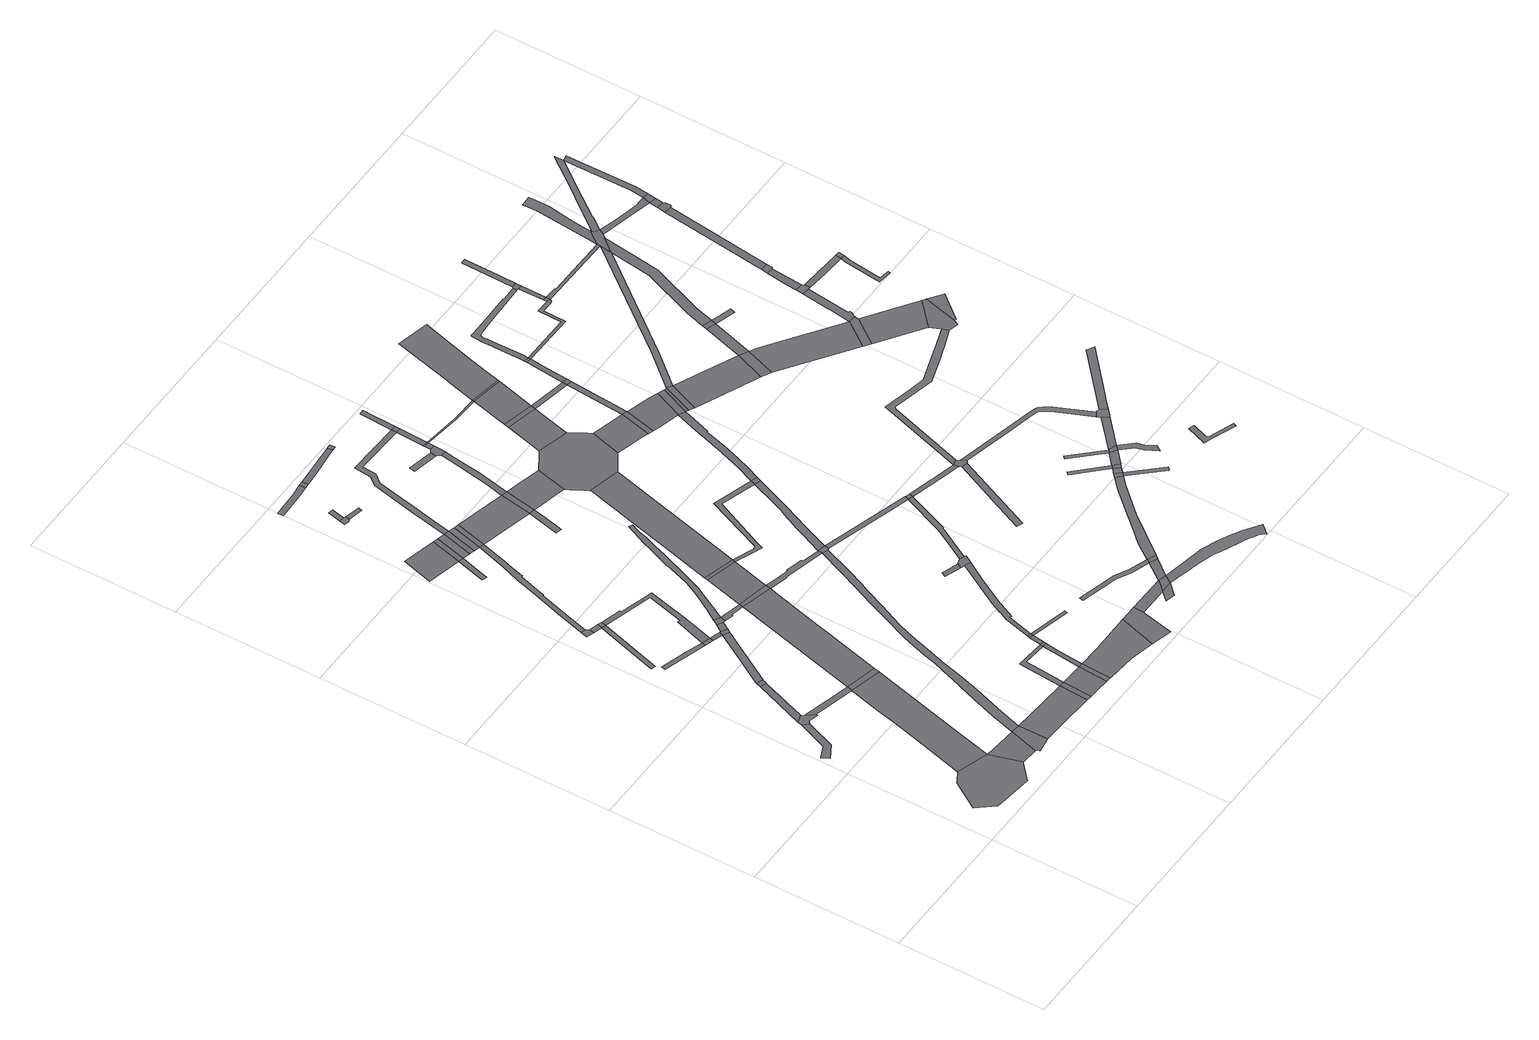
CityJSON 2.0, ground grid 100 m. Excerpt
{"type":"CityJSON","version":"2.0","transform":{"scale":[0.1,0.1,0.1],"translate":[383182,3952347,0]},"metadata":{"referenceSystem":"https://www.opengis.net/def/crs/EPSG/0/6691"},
"CityObjects":{
"road1":{"type":"Road","attributes":{"name":"都道25号","class":"1040","function":"3","usage":"2","RoadStructureAttribute.sectionType":"4"},"geometry":[{"type":"MultiSurface","lod":"1","boundaries":[[[0,1,2,3,4,5,6,7,8,9,10]]]}]},
"road2":{"type":"Road","attributes":{"class":"1040","RoadStructureAttribute.sectionType":"1"},"geometry":[{"type":"MultiSurface","lod":"1","boundaries":[[[11,12,13,14,15,16,17]]]}]},
"road3":{"type":"Road","attributes":{"class":"1040","RoadStructureAttribute.sectionType":"4"},"geometry":[{"type":"MultiSurface","lod":"1","boundaries":[[[18,19,11,17,20,21,22,23,24]]]}]},
"road4":{"type":"Road","attributes":{"class":"1040","RoadStructureAttribute.sectionType":"1"},"geometry":[{"type":"MultiSurface","lod":"1","boundaries":[[[25,19,18,26,27]]]}]},
"road5":{"type":"Road","attributes":{"name":"都道305号","class":"1040","function":"3","RoadStructureAttribute.sectionType":"1"},"geometry":[{"type":"MultiSurface","lod":"1","boundaries":[[[10,9,28,29,30]]]}]},
"road6":{"type":"Road","attributes":{"name":"都道305号","class":"1040","function":"3","usage":"2","RoadStructureAttribute.sectionType":"1"},"geometry":[{"type":"MultiSurface","lod":"1","boundaries":[[[31,32,33,34,35,0,10,36,37,38]]]}]},
"road7":{"type":"Road","attributes":{"class":"1040","RoadStructureAttribute.sectionType":"1"},"geometry":[{"type":"MultiSurface","lod":"1","boundaries":[[[23,22,31,39,40]]]}]},
"road8":{"type":"Road","attributes":{"name":"都道25号","class":"1040","function":"3","RoadStructureAttribute.sectionType":"4"},"geometry":[{"type":"MultiSurface","lod":"1","boundaries":[[[29,28,41,42,43,44,45,46,47]]]}]},
"road9":{"type":"Road","attributes":{"class":"1040","RoadStructureAttribute.sectionType":"4"},"geometry":[{"type":"MultiSurface","lod":"1","boundaries":[[[48,25,27,49]]]}]},
"road10":{"type":"Road","attributes":{"class":"1040","RoadStructureAttribute.sectionType":"1"},"geometry":[{"type":"MultiSurface","lod":"1","boundaries":[[[50,51,52,53]]]}]},
"road11":{"type":"Road","attributes":{"class":"1040","RoadStructureAttribute.sectionType":"1"},"geometry":[{"type":"MultiSurface","lod":"1","boundaries":[[[54,55,56,57,58,59,60,61,62,63]]]}]},
"road12":{"type":"Road","attributes":{"class":"1040","RoadStructureAttribute.sectionType":"4"},"geometry":[{"type":"MultiSurface","lod":"1","boundaries":[[[64,65,66,67,68,69]]]}]},
"road13":{"type":"Road","attributes":{"class":"1040","RoadStructureAttribute.sectionType":"1"},"geometry":[{"type":"MultiSurface","lod":"1","boundaries":[[[68,67,50,70]]]}]},
"road14":{"type":"Road","attributes":{"class":"1040","RoadStructureAttribute.sectionType":"1"},"geometry":[{"type":"MultiSurface","lod":"1","boundaries":[[[71,72,73,48,49,74,75]]]}]},
"road15":{"type":"Road","attributes":{"name":"都道305号","class":"1040","function":"3","usage":"2","RoadStructureAttribute.sectionType":"4"},"geometry":[{"type":"MultiSurface","lod":"1","boundaries":[[[39,31,38,76]]]}]},
"road16":{"type":"Road","attributes":{"class":"1040","RoadStructureAttribute.sectionType":"4"},"geometry":[{"type":"MultiSurface","lod":"1","boundaries":[[[70,50,53,77]]]}]},
"road17":{"type":"Road","attributes":{"class":"1040","RoadStructureAttribute.sectionType":"4"},"geometry":[{"type":"MultiSurface","lod":"1","boundaries":[[[60,59,78,79]]]}]},
"road18":{"type":"Road","attributes":{"name":"都道25号","class":"1040","function":"3","RoadStructureAttribute.sectionType":"1"},"geometry":[{"type":"MultiSurface","lod":"1","boundaries":[[[47,46,80,81,82,83,84,85,86]]]}]},
"road19":{"type":"Road","attributes":{"class":"1040","RoadStructureAttribute.sectionType":"1"},"geometry":[{"type":"MultiSurface","lod":"1","boundaries":[[[87,79,78,71,88]]]}]},
"road20":{"type":"Road","attributes":{"class":"1040","RoadStructureAttribute.sectionType":"1"},"geometry":[{"type":"MultiSurface","lod":"1","boundaries":[[[77,53,89,90,91,60,79,92,93,94,95,96]]]}]},
"road21":{"type":"Road","attributes":{"class":"1040","RoadStructureAttribute.sectionType":"4"},"geometry":[{"type":"MultiSurface","lod":"1","boundaries":[[[88,71,75,97,98]]]}]},
"road22":{"type":"Road","attributes":{"class":"1040","RoadStructureAttribute.sectionType":"1"},"geometry":[{"type":"MultiSurface","lod":"1","boundaries":[[[99,100,98,97,101,102]]]}]},
"road23":{"type":"Road","attributes":{"class":"1040","RoadStructureAttribute.sectionType":"1"},"geometry":[{"type":"MultiSurface","lod":"1","boundaries":[[[103,104,105,106,107,108,109,110,64,69,111,112,113,114,115,116,117,118,119,120,121,122]]]}]},
"road24":{"type":"Road","attributes":{"class":"1040","RoadStructureAttribute.sectionType":"4"},"geometry":[{"type":"MultiSurface","lod":"1","boundaries":[[[123,124,99,102,125,126]]]}]},
"road25":{"type":"Road","attributes":{"name":"都道25号","class":"1040","function":"3","usage":"2","RoadStructureAttribute.sectionType":"1"},"geometry":[{"type":"MultiSurface","lod":"1","boundaries":[[[127,128,129,130,131]]]}]},
"road26":{"type":"Road","attributes":{"class":"1040","RoadStructureAttribute.sectionType":"1"},"geometry":[{"type":"MultiSurface","lod":"1","boundaries":[[[129,132,133,134]]]}]},
"road27":{"type":"Road","attributes":{"name":"都道305号","class":"1040","function":"3","usage":"2","RoadStructureAttribute.sectionType":"1"},"geometry":[{"type":"MultiSurface","lod":"1","boundaries":[[[135,136,39,76,137,138,139,140,141,142]]]}]},
"road28":{"type":"Road","attributes":{"name":"都道25号","class":"1040","function":"3","RoadStructureAttribute.sectionType":"4"},"geometry":[{"type":"MultiSurface","lod":"1","boundaries":[[[84,83,143,144]]]}]},
"road29":{"type":"Road","attributes":{"class":"1040","RoadStructureAttribute.sectionType":"1"},"geometry":[{"type":"MultiSurface","lod":"1","boundaries":[[[126,125,145,146,147,135,148]]]}]},
"road30":{"type":"Road","attributes":{"name":"都道25号","class":"1040","function":"3","RoadStructureAttribute.sectionType":"1"},"geometry":[{"type":"MultiSurface","lod":"1","boundaries":[[[144,143,149,150,151]]]}]},
"road31":{"type":"Road","attributes":{"name":"都道25号","class":"1040","function":"3","usage":"2","RoadStructureAttribute.sectionType":"4"},"geometry":[{"type":"MultiSurface","lod":"1","boundaries":[[[130,129,134,152]]]}]},
"road32":{"type":"Road","attributes":{"name":"都道25号","class":"1040","function":"3","usage":"2","RoadStructureAttribute.sectionType":"1"},"geometry":[{"type":"MultiSurface","lod":"1","boundaries":[[[152,134,153,154]]]}]},
"road33":{"type":"Road","attributes":{"class":"1040","RoadStructureAttribute.sectionType":"1"},"geometry":[{"type":"MultiSurface","lod":"1","boundaries":[[[155,156,157,158,159,160,161,162,163,164,165,166,167,168,169,170,171,29,47,172,173,174,175,176,177,178,179,180,181,182,183,184,185,186,187]]]}]},
"road34":{"type":"Road","attributes":{"class":"1040","RoadStructureAttribute.sectionType":"1"},"geometry":[{"type":"MultiSurface","lod":"1","boundaries":[[[188,189,84,144,190,191,192,193]]]}]},
"road35":{"type":"Road","attributes":{"class":"1040","RoadStructureAttribute.sectionType":"4"},"geometry":[{"type":"MultiSurface","lod":"1","boundaries":[[[194,195,196,197,198,199]]]}]},
"road36":{"type":"Road","attributes":{"name":"都道25号","class":"1040","function":"3","RoadStructureAttribute.sectionType":"4"},"geometry":[{"type":"MultiSurface","lod":"1","boundaries":[[[151,150,200,201]]]}]},
"road37":{"type":"Road","attributes":{"name":"都道25号","class":"1040","function":"3","usage":"2","RoadStructureAttribute.sectionType":"4"},"geometry":[{"type":"MultiSurface","lod":"1","boundaries":[[[154,153,202,203]]]}]},
"road38":{"type":"Road","attributes":{"class":"1040","RoadStructureAttribute.sectionType":"1"},"geometry":[{"type":"MultiSurface","lod":"1","boundaries":[[[204,194,199,205]]]}]},
"road39":{"type":"Road","attributes":{"name":"都道25号","class":"1040","function":"3","usage":"2","RoadStructureAttribute.sectionType":"1"},"geometry":[{"type":"MultiSurface","lod":"1","boundaries":[[[203,202,103,206]]]}]},
"road40":{"type":"Road","attributes":{"name":"都道305号","class":"1040","function":"3","usage":"2","RoadStructureAttribute.sectionType":"4"},"geometry":[{"type":"MultiSurface","lod":"1","boundaries":[[[148,135,142,207]]]}]},
"road41":{"type":"Road","attributes":{"class":"1040","RoadStructureAttribute.sectionType":"1"},"geometry":[{"type":"MultiSurface","lod":"1","boundaries":[[[198,197,208,209]]]}]},
"road42":{"type":"Road","attributes":{"class":"1040","RoadStructureAttribute.sectionType":"1"},"geometry":[{"type":"MultiSurface","lod":"1","boundaries":[[[210,211,212,213,214,215,216]]]}]},
"road43":{"type":"Road","attributes":{"name":"都道25号","class":"1040","function":"3","usage":"2","RoadStructureAttribute.sectionType":"4"},"geometry":[{"type":"MultiSurface","lod":"1","boundaries":[[[206,103,122,217]]]}]},
"road44":{"type":"Road","attributes":{"class":"1040","RoadStructureAttribute.sectionType":"1"},"geometry":[{"type":"MultiSurface","lod":"1","boundaries":[[[192,218,219,151,201,220,221]]]}]},
"road45":{"type":"Road","attributes":{"class":"1040","RoadStructureAttribute.sectionType":"1"},"geometry":[{"type":"MultiSurface","lod":"1","boundaries":[[[222,223,224,225,226,227,228,229,230,231,232,233,234,123,126,235,236,237,238,239,240,241,242,243,244,245]]]}]},
"road46":{"type":"Road","attributes":{"name":"都道305号","class":"1040","function":"3","usage":"2","RoadStructureAttribute.sectionType":"1"},"geometry":[{"type":"MultiSurface","lod":"1","boundaries":[[[246,148,207,247]]]}]},
"road47":{"type":"Road","attributes":{"class":"1040","RoadStructureAttribute.sectionType":"4"},"geometry":[{"type":"MultiSurface","lod":"1","boundaries":[[[193,192,221,248,249]]]}]},
"road48":{"type":"Road","attributes":{"class":"1040","RoadStructureAttribute.sectionType":"1"},"geometry":[{"type":"MultiSurface","lod":"1","boundaries":[[[250,249,248,251]]]}]},
"road49":{"type":"Road","attributes":{"class":"1040","RoadStructureAttribute.sectionType":"4"},"geometry":[{"type":"MultiSurface","lod":"1","boundaries":[[[252,253,250,251,254]]]}]},
"road50":{"type":"Road","attributes":{"class":"1040","RoadStructureAttribute.sectionType":"4"},"geometry":[{"type":"MultiSurface","lod":"1","boundaries":[[[255,210,216,256]]]}]},
"road51":{"type":"Road","attributes":{"name":"都道305号","class":"1040","function":"3","usage":"2","RoadStructureAttribute.sectionType":"4"},"geometry":[{"type":"MultiSurface","lod":"1","boundaries":[[[257,246,247,258]]]}]},
"road52":{"type":"Road","attributes":{"name":"都道25号","class":"1040","function":"3","RoadStructureAttribute.sectionType":"1"},"geometry":[{"type":"MultiSurface","lod":"1","boundaries":[[[259,260,261,201,200,262,263,264,265,266,267]]]}]},
"road53":{"type":"Road","attributes":{"name":"都道25号","class":"1040","function":"3","usage":"2","RoadStructureAttribute.sectionType":"1"},"geometry":[{"type":"MultiSurface","lod":"1","boundaries":[[[217,122,268,269]]]}]},
"road54":{"type":"Road","attributes":{"class":"1040","RoadStructureAttribute.sectionType":"1"},"geometry":[{"type":"MultiSurface","lod":"1","boundaries":[[[268,270,271,272,273]]]}]},
"road55":{"type":"Road","attributes":{"class":"1040","RoadStructureAttribute.sectionType":"1"},"geometry":[{"type":"MultiSurface","lod":"1","boundaries":[[[254,251,274,275]]]}]},
"road56":{"type":"Road","attributes":{"class":"1040","RoadStructureAttribute.sectionType":"1"},"geometry":[{"type":"MultiSurface","lod":"1","boundaries":[[[207,142,276,277,278,155,279,280,281,282,283,284,285]]]}]},
"road57":{"type":"Road","attributes":{"class":"1040","RoadStructureAttribute.sectionType":"1"},"geometry":[{"type":"MultiSurface","lod":"1","boundaries":[[[286,255,256,287,288,289]]]}]},
"road58":{"type":"Road","attributes":{"class":"1040","RoadStructureAttribute.sectionType":"1"},"geometry":[{"type":"MultiSurface","lod":"1","boundaries":[[[290,291,292,293,294,295,154,203,296,297,298,299,300,301,302]]]}]},
"road59":{"type":"Road","attributes":{"name":"都道25号","class":"1040","function":"3","usage":"2","RoadStructureAttribute.sectionType":"4"},"geometry":[{"type":"MultiSurface","lod":"1","boundaries":[[[269,268,273,303,304]]]}]},
"road60":{"type":"Road","attributes":{"class":"1040","RoadStructureAttribute.sectionType":"1"},"geometry":[{"type":"MultiSurface","lod":"1","boundaries":[[[305,306,307,308,309,310,311,312,313,252,254,314,315,316,317,318,319]]]}]},
"road61":{"type":"Road","attributes":{"name":"都道25号","class":"1040","function":"3","RoadStructureAttribute.sectionType":"4"},"geometry":[{"type":"MultiSurface","lod":"1","boundaries":[[[320,259,267,321,322,323]]]}]},
"road62":{"type":"Road","attributes":{"name":"都道305号","class":"1040","function":"3","usage":"2","RoadStructureAttribute.sectionType":"1"},"geometry":[{"type":"MultiSurface","lod":"1","boundaries":[[[324,325,326,327,328,329,330,331,257,258,332]]]}]},
"road63":{"type":"Road","attributes":{"class":"1040","RoadStructureAttribute.sectionType":"4"},"geometry":[{"type":"MultiSurface","lod":"1","boundaries":[[[279,155,187,333,334]]]}]},
"road64":{"type":"Road","attributes":{"name":"都道305号","class":"1040","function":"3","usage":"2","RoadStructureAttribute.sectionType":"1"},"geometry":[{"type":"MultiSurface","lod":"1","boundaries":[[[303,273,335,336,337,338,339]]]}]},
"road65":{"type":"Road","attributes":{"class":"1040","RoadStructureAttribute.sectionType":"4"},"geometry":[{"type":"MultiSurface","lod":"1","boundaries":[[[340,286,289,341,342]]]}]},
"road66":{"type":"Road","attributes":{"class":"1040","RoadStructureAttribute.sectionType":"1"},"geometry":[{"type":"MultiSurface","lod":"1","boundaries":[[[343,344,345,346,269,304,347,348,349,350]]]}]},
"road67":{"type":"Road","attributes":{"class":"1040","RoadStructureAttribute.sectionType":"1"},"geometry":[{"type":"MultiSurface","lod":"1","boundaries":[[[351,352,353,354]]]}]},
"road68":{"type":"Road","attributes":{"class":"1040","RoadStructureAttribute.sectionType":"1"},"geometry":[{"type":"MultiSurface","lod":"1","boundaries":[[[355,356,357,358]]]}]},
"road69":{"type":"Road","attributes":{"class":"1040","RoadStructureAttribute.sectionType":"1"},"geometry":[{"type":"MultiSurface","lod":"1","boundaries":[[[359,360,361,362,363,364,365,366,258,247,367,368,369,370,371,372,373]]]}]},
"road70":{"type":"Road","attributes":{"class":"1040","RoadStructureAttribute.sectionType":"4"},"geometry":[{"type":"MultiSurface","lod":"1","boundaries":[[[374,358,357,305,319,375,376]]]}]},
"road71":{"type":"Road","attributes":{"class":"1040","RoadStructureAttribute.sectionType":"4"},"geometry":[{"type":"MultiSurface","lod":"1","boundaries":[[[377,354,353,378,343,350,379,380]]]}]},
"road72":{"type":"Road","attributes":{"class":"1040","RoadStructureAttribute.sectionType":"1"},"geometry":[{"type":"MultiSurface","lod":"1","boundaries":[[[381,320,323,382,383]]]}]},
"road73":{"type":"Road","attributes":{"class":"1040","RoadStructureAttribute.sectionType":"1"},"geometry":[{"type":"MultiSurface","lod":"1","boundaries":[[[384,377,380,385]]]}]},
"road74":{"type":"Road","attributes":{"class":"1040","RoadStructureAttribute.sectionType":"4"},"geometry":[{"type":"MultiSurface","lod":"1","boundaries":[[[386,384,385,387]]]}]},
"road75":{"type":"Road","attributes":{"class":"1040","RoadStructureAttribute.sectionType":"1"},"geometry":[{"type":"MultiSurface","lod":"1","boundaries":[[[372,388,389,390,391,392,393,394,279,334,395,396,397,398]]]}]},
"road76":{"type":"Road","attributes":{"class":"1040","RoadStructureAttribute.sectionType":"1"},"geometry":[{"type":"MultiSurface","lod":"1","boundaries":[[[399,382,400,401]]]}]},
"road77":{"type":"Road","attributes":{"class":"1040","RoadStructureAttribute.sectionType":"1"},"geometry":[{"type":"MultiSurface","lod":"1","boundaries":[[[402,301,403,386,387]]]}]},
"road78":{"type":"Road","attributes":{"class":"1040","RoadStructureAttribute.sectionType":"1"},"geometry":[{"type":"MultiSurface","lod":"1","boundaries":[[[404,405,406,407,408,409,410,411,412,413]]]}]},
"road79":{"type":"Road","attributes":{"class":"1040","RoadStructureAttribute.sectionType":"4"},"geometry":[{"type":"MultiSurface","lod":"1","boundaries":[[[302,301,402,414]]]}]},
"road80":{"type":"Road","attributes":{"class":"1040","RoadStructureAttribute.sectionType":"4"},"geometry":[{"type":"MultiSurface","lod":"1","boundaries":[[[383,382,399,415]]]}]},
"road81":{"type":"Road","attributes":{"class":"1040","RoadStructureAttribute.sectionType":"1"},"geometry":[{"type":"MultiSurface","lod":"1","boundaries":[[[334,333,416,417,418]]]}]},
"road82":{"type":"Road","attributes":{"name":"都道25号","class":"1040","function":"3","usage":"2","RoadStructureAttribute.sectionType":"4"},"geometry":[{"type":"MultiSurface","lod":"1","boundaries":[[[419,420,338,337,421,422,423,424,425,324,332,426,427,428,429]]]}]},
"road83":{"type":"Road","attributes":{"class":"1040","RoadStructureAttribute.sectionType":"1"},"geometry":[{"type":"MultiSurface","lod":"1","boundaries":[[[430,431,302,414]]]}]},
"road84":{"type":"Road","attributes":{"class":"1040","RoadStructureAttribute.sectionType":"1"},"geometry":[{"type":"MultiSurface","lod":"1","boundaries":[[[417,432,433,374,376,434,435,436]]]}]},
"road85":{"type":"Road","attributes":{"class":"1040","RoadStructureAttribute.sectionType":"1"},"geometry":[{"type":"MultiSurface","lod":"1","boundaries":[[[409,383,415,437]]]}]},
"road86":{"type":"Road","attributes":{"class":"1040","RoadStructureAttribute.sectionType":"1"},"geometry":[{"type":"MultiSurface","lod":"1","boundaries":[[[387,385,438,439,440,441,442]]]}]},
"road87":{"type":"Road","attributes":{"class":"1040","RoadStructureAttribute.sectionType":"4"},"geometry":[{"type":"MultiSurface","lod":"1","boundaries":[[[373,372,398,443]]]}]},
"road88":{"type":"Road","attributes":{"class":"1040","RoadStructureAttribute.sectionType":"4"},"geometry":[{"type":"MultiSurface","lod":"1","boundaries":[[[410,409,437,444]]]}]},
"road89":{"type":"Road","attributes":{"name":"都道305号","class":"1040","function":"3","usage":"2","RoadStructureAttribute.sectionType":"1"},"geometry":[{"type":"MultiSurface","lod":"1","boundaries":[[[445,446,447,419,429,448,449]]]}]},
"road90":{"type":"Road","attributes":{"class":"1040","RoadStructureAttribute.sectionType":"4"},"geometry":[{"type":"MultiSurface","lod":"1","boundaries":[[[418,417,436,450,451]]]}]},
"road91":{"type":"Road","attributes":{"name":"都道305号","class":"1040","function":"3","usage":"2","RoadStructureAttribute.sectionType":"4"},"geometry":[{"type":"MultiSurface","lod":"1","boundaries":[[[452,445,449,453]]]}]},
"road92":{"type":"Road","attributes":{"name":"都道25号","class":"1040","function":"3","usage":"2","RoadStructureAttribute.sectionType":"1"},"geometry":[{"type":"MultiSurface","lod":"1","boundaries":[[[427,426,454,455,456,457,458,459]]]}]},
"road93":{"type":"Road","attributes":{"class":"1040","RoadStructureAttribute.sectionType":"1"},"geometry":[{"type":"MultiSurface","lod":"1","boundaries":[[[415,399,460,461,462,463,464,465,466,467,468,469,470,471,472,473,474,475,476,477,478]]]}]},
"road94":{"type":"Road","attributes":{"name":"都道305号","class":"1040","function":"3","usage":"2","RoadStructureAttribute.sectionType":"1"},"geometry":[{"type":"MultiSurface","lod":"1","boundaries":[[[439,452,453,479]]]}]},
"road95":{"type":"Road","attributes":{"class":"1040","RoadStructureAttribute.sectionType":"1"},"geometry":[{"type":"MultiSurface","lod":"1","boundaries":[[[480,481,482,483,484,373,443,485,486,487,488,489,490,491,492,493]]]}]},
"road96":{"type":"Road","attributes":{"name":"都道25号","class":"1040","function":"3","usage":"2","RoadStructureAttribute.sectionType":"4"},"geometry":[{"type":"MultiSurface","lod":"1","boundaries":[[[457,456,494,495,496]]]}]},
"road97":{"type":"Road","attributes":{"class":"1040","RoadStructureAttribute.sectionType":"1"},"geometry":[{"type":"MultiSurface","lod":"1","boundaries":[[[497,498,499,500,501]]]}]},
"road98":{"type":"Road","attributes":{"name":"都道305号","class":"1040","function":"3","usage":"2","RoadStructureAttribute.sectionType":"4"},"geometry":[{"type":"MultiSurface","lod":"1","boundaries":[[[440,439,479,502]]]}]},
"road99":{"type":"Road","attributes":{"class":"1040","RoadStructureAttribute.sectionType":"1"},"geometry":[{"type":"MultiSurface","lod":"1","boundaries":[[[450,436,503,504,505,506]]]}]},
"road100":{"type":"Road","attributes":{"class":"1040","RoadStructureAttribute.sectionType":"1"},"geometry":[{"type":"MultiSurface","lod":"1","boundaries":[[[507,508,509,510,511,512,513,514,515,516,410,444,517,518,519]]]}]},
"road101":{"type":"Road","attributes":{"class":"1040","RoadStructureAttribute.sectionType":"1"},"geometry":[{"type":"MultiSurface","lod":"1","boundaries":[[[453,449,520,521]]]}]},
"road102":{"type":"Road","attributes":{"name":"都道25号","class":"1040","function":"3","usage":"2","RoadStructureAttribute.sectionType":"1"},"geometry":[{"type":"MultiSurface","lod":"1","boundaries":[[[495,494,522,523,480,524,525,526]]]}]},
"road103":{"type":"Road","attributes":{"class":"1040","RoadStructureAttribute.sectionType":"1"},"geometry":[{"type":"MultiSurface","lod":"1","boundaries":[[[527,457,496,528,529]]]}]},
"road104":{"type":"Road","attributes":{"name":"都道305号","class":"1040","function":"3","usage":"2","RoadStructureAttribute.sectionType":"1"},"geometry":[{"type":"MultiSurface","lod":"1","boundaries":[[[530,531,532,533,440,502,534,535,536,537,538]]]}]},
"road105":{"type":"Road","attributes":{"class":"1040","RoadStructureAttribute.sectionType":"4"},"geometry":[{"type":"MultiSurface","lod":"1","boundaries":[[[539,506,505,497,501,540,541]]]}]},
"road106":{"type":"Road","attributes":{"class":"1040","RoadStructureAttribute.sectionType":"4"},"geometry":[{"type":"MultiSurface","lod":"1","boundaries":[[[521,520,527,529,542,543]]]}]},
"road107":{"type":"Road","attributes":{"name":"都道25号","class":"1040","function":"3","usage":"2","RoadStructureAttribute.sectionType":"4"},"geometry":[{"type":"MultiSurface","lod":"1","boundaries":[[[524,480,493,544]]]}]},
"road108":{"type":"Road","attributes":{"name":"都道25号","class":"1040","function":"3","usage":"2","RoadStructureAttribute.sectionType":"1"},"geometry":[{"type":"MultiSurface","lod":"1","boundaries":[[[544,493,545,546,547,548]]]}]},
"road109":{"type":"Road","attributes":{"class":"1040","RoadStructureAttribute.sectionType":"1"},"geometry":[{"type":"MultiSurface","lod":"1","boundaries":[[[549,521,543,550,551]]]}]},
"road110":{"type":"Road","attributes":{"name":"都道25号","class":"1040","function":"3","usage":"2","RoadStructureAttribute.sectionType":"4"},"geometry":[{"type":"MultiSurface","lod":"1","boundaries":[[[552,547,546,553,554,555]]]}]},
"road111":{"type":"Road","attributes":{"class":"1040","RoadStructureAttribute.sectionType":"4"},"geometry":[{"type":"MultiSurface","lod":"1","boundaries":[[[556,549,551,557]]]}]},
"road112":{"type":"Road","attributes":{"class":"1040","RoadStructureAttribute.sectionType":"1"},"geometry":[{"type":"MultiSurface","lod":"1","boundaries":[[[558,559,560,561]]]}]},
"road113":{"type":"Road","attributes":{"class":"1040","RoadStructureAttribute.sectionType":"4"},"geometry":[{"type":"MultiSurface","lod":"1","boundaries":[[[562,507,519,563]]]}]},
"road114":{"type":"Road","attributes":{"class":"1040","RoadStructureAttribute.sectionType":"1"},"geometry":[{"type":"MultiSurface","lod":"1","boundaries":[[[560,562,563,564]]]}]},
"road115":{"type":"Road","attributes":{"class":"1040","RoadStructureAttribute.sectionType":"4"},"geometry":[{"type":"MultiSurface","lod":"1","boundaries":[[[561,560,564,565]]]}]},
"road116":{"type":"Road","attributes":{"class":"1040","RoadStructureAttribute.sectionType":"1"},"geometry":[{"type":"MultiSurface","lod":"1","boundaries":[[[563,519,566,567]]]}]},
"road117":{"type":"Road","attributes":{"name":"都道25号","class":"1040","function":"3","usage":"2","RoadStructureAttribute.sectionType":"1"},"geometry":[{"type":"MultiSurface","lod":"1","boundaries":[[[555,554,568,569,570,571,572,573,574,575]]]}]},
"road118":{"type":"Road","attributes":{"class":"1040","RoadStructureAttribute.sectionType":"1"},"geometry":[{"type":"MultiSurface","lod":"1","boundaries":[[[576,577,578,579]]]}]},
"road119":{"type":"Road","attributes":{"class":"1040","RoadStructureAttribute.sectionType":"1"},"geometry":[{"type":"MultiSurface","lod":"1","boundaries":[[[578,561,565,580]]]}]},
"road120":{"type":"Road","attributes":{"class":"1040","RoadStructureAttribute.sectionType":"1"},"geometry":[{"type":"MultiSurface","lod":"1","boundaries":[[[541,540,581,582,583,584,585,586,587,588,589,590,591,592,593,594,595,596,597]]]}]},
"road121":{"type":"Road","attributes":{"class":"1040","RoadStructureAttribute.sectionType":"4"},"geometry":[{"type":"MultiSurface","lod":"1","boundaries":[[[579,578,580,598]]]}]},
"road122":{"type":"Road","attributes":{"class":"1040","RoadStructureAttribute.sectionType":"1"},"geometry":[{"type":"MultiSurface","lod":"1","boundaries":[[[599,600,601,557,551,602,603,604,605,606,607,608,609,610,611,612,613,614,615]]]}]},
"road123":{"type":"Road","attributes":{"class":"1040","RoadStructureAttribute.sectionType":"1"},"geometry":[{"type":"MultiSurface","lod":"1","boundaries":[[[616,617,618,619,620,621,622,623,624,625,626,556,557,627,628,629,630,631,632,633,634,635,636,637]]]}]},
"road124":{"type":"Road","attributes":{"class":"1040","RoadStructureAttribute.sectionType":"1"},"geometry":[{"type":"MultiSurface","lod":"1","boundaries":[[[598,580,638,639,640,641,642,643]]]}]},
"road125":{"type":"Road","attributes":{"name":"都道25号","class":"1040","function":"3","usage":"2","RoadStructureAttribute.sectionType":"4"},"geometry":[{"type":"MultiSurface","lod":"1","boundaries":[[[574,573,644,645,646]]]}]},
"road126":{"type":"Road","attributes":{"class":"1040","RoadStructureAttribute.sectionType":"1"},"geometry":[{"type":"MultiSurface","lod":"1","boundaries":[[[647,579,598,648,649]]]}]},
"road127":{"type":"Road","attributes":{"class":"1040","RoadStructureAttribute.sectionType":"1"},"geometry":[{"type":"MultiSurface","lod":"1","boundaries":[[[650,651,652,653,654,655,506,539,656,657,658,659,660,661,662,663,664]]]}]},
"road128":{"type":"Road","attributes":{"class":"1040","RoadStructureAttribute.sectionType":"1"},"geometry":[{"type":"MultiSurface","lod":"1","boundaries":[[[665,574,646,666]]]}]},
"road129":{"type":"Road","attributes":{"class":"1040","RoadStructureAttribute.sectionType":"4"},"geometry":[{"type":"MultiSurface","lod":"1","boundaries":[[[667,599,615,668]]]}]},
"road130":{"type":"Road","attributes":{"class":"1040","RoadStructureAttribute.sectionType":"4"},"geometry":[{"type":"MultiSurface","lod":"1","boundaries":[[[590,589,647,649,669,670,671]]]}]},
"road131":{"type":"Road","attributes":{"class":"1040","RoadStructureAttribute.sectionType":"1"},"geometry":[{"type":"MultiSurface","lod":"1","boundaries":[[[672,673,674,675,552,555,676,677]]]}]},
"road132":{"type":"Road","attributes":{"class":"1040","RoadStructureAttribute.sectionType":"1"},"geometry":[{"type":"MultiSurface","lod":"1","boundaries":[[[678,679,667,668]]]}]},
"road133":{"type":"Road","attributes":{"class":"1040","RoadStructureAttribute.sectionType":"1"},"geometry":[{"type":"MultiSurface","lod":"1","boundaries":[[[680,681,682,683,684,685,686,687]]]}]},
"road134":{"type":"Road","attributes":{"class":"1040","RoadStructureAttribute.sectionType":"4"},"geometry":[{"type":"MultiSurface","lod":"1","boundaries":[[[688,689,616,637,679,678]]]}]},
"road135":{"type":"Road","attributes":{"name":"都道25号","class":"1040","function":"3","usage":"2","RoadStructureAttribute.sectionType":"1"},"geometry":[{"type":"MultiSurface","lod":"1","boundaries":[[[646,645,690,691,692,693,694,695]]]}]},
"road136":{"type":"Road","attributes":{"class":"1040","RoadStructureAttribute.sectionType":"4"},"geometry":[{"type":"MultiSurface","lod":"1","boundaries":[[[696,665,666,697]]]}]},
"road137":{"type":"Road","attributes":{"class":"1040","RoadStructureAttribute.sectionType":"1"},"geometry":[{"type":"MultiSurface","lod":"1","boundaries":[[[698,699,700,689,688,701]]]}]},
"road138":{"type":"Road","attributes":{"class":"1040","RoadStructureAttribute.sectionType":"1"},"geometry":[{"type":"MultiSurface","lod":"1","boundaries":[[[697,666,702,703]]]}]},
"road139":{"type":"Road","attributes":{"name":"都道25号","class":"1040","function":"3","usage":"2","RoadStructureAttribute.sectionType":"4"},"geometry":[{"type":"MultiSurface","lod":"1","boundaries":[[[691,690,704,705,706]]]}]},
"road140":{"type":"Road","attributes":{"class":"1040","RoadStructureAttribute.sectionType":"1"},"geometry":[{"type":"MultiSurface","lod":"1","boundaries":[[[707,668,615,708,709,710]]]}]},
"road141":{"type":"Road","attributes":{"class":"1040","RoadStructureAttribute.sectionType":"1"},"geometry":[{"type":"MultiSurface","lod":"1","boundaries":[[[711,712,671,670,713,714,715]]]}]},
"road142":{"type":"Road","attributes":{"class":"1040","RoadStructureAttribute.sectionType":"1"},"geometry":[{"type":"MultiSurface","lod":"1","boundaries":[[[716,677,717,718,696,697,719,720,721,722]]]}]},
"road143":{"type":"Road","attributes":{"name":"都道25号","class":"1040","function":"3","usage":"2","RoadStructureAttribute.sectionType":"1"},"geometry":[{"type":"MultiSurface","lod":"1","boundaries":[[[723,705,704,724,725,726]]]}]},
"road144":{"type":"Road","attributes":{"class":"1040","RoadStructureAttribute.sectionType":"1"},"geometry":[{"type":"MultiSurface","lod":"1","boundaries":[[[727,728,729,691,706,730,731,732,733,734,735]]]}]},
"road145":{"type":"Road","attributes":{"name":"都道25号","class":"1040","function":"3","usage":"2","RoadStructureAttribute.sectionType":"4"},"geometry":[{"type":"MultiSurface","lod":"1","boundaries":[[[726,725,650,664,736,737,738]]]}]},
"road146":{"type":"Road","attributes":{"class":"1040","RoadStructureAttribute.sectionType":"4"},"geometry":[{"type":"MultiSurface","lod":"1","boundaries":[[[739,727,735,740,741,742]]]}]},
"road147":{"type":"Road","attributes":{"class":"1040","RoadStructureAttribute.sectionType":"1"},"geometry":[{"type":"MultiSurface","lod":"1","boundaries":[[[743,744,739,742,745]]]}]},
"road148":{"type":"Road","attributes":{"class":"1040","RoadStructureAttribute.sectionType":"4"},"geometry":[{"type":"MultiSurface","lod":"1","boundaries":[[[746,709,708,672,677,716,747,748,749]]]}]},
"road149":{"type":"Road","attributes":{"class":"1040","RoadStructureAttribute.sectionType":"4"},"geometry":[{"type":"MultiSurface","lod":"1","boundaries":[[[750,743,745,751,752]]]}]},
"road150":{"type":"Road","attributes":{"name":"都道25号","class":"1040","function":"3","usage":"2","RoadStructureAttribute.sectionType":"1"},"geometry":[{"type":"MultiSurface","lod":"1","boundaries":[[[738,737,753,754]]]}]},
"road151":{"type":"Road","attributes":{"class":"1040","RoadStructureAttribute.sectionType":"1"},"geometry":[{"type":"MultiSurface","lod":"1","boundaries":[[[755,756,757,758,709,746,759,760,761,762,763]]]}]},
"road152":{"type":"Road","attributes":{"class":"1040","RoadStructureAttribute.sectionType":"1"},"geometry":[{"type":"MultiSurface","lod":"1","boundaries":[[[764,741,740,765,766,767]]]}]},
"road153":{"type":"Road","attributes":{"class":"1040","RoadStructureAttribute.sectionType":"1"},"geometry":[{"type":"MultiSurface","lod":"1","boundaries":[[[768,750,752,769]]]}]},
"road154":{"type":"Road","attributes":{"class":"1040","RoadStructureAttribute.sectionType":"1"},"geometry":[{"type":"MultiSurface","lod":"1","boundaries":[[[766,770,771,772,773,774,775,776]]]}]},
"road155":{"type":"Road","attributes":{"class":"1040","RoadStructureAttribute.sectionType":"1"},"geometry":[{"type":"MultiSurface","lod":"1","boundaries":[[[748,747,777,778,779,780,781,782,783,784,785,786]]]}]},
"road156":{"type":"Road","attributes":{"class":"1040","RoadStructureAttribute.sectionType":"4"},"geometry":[{"type":"MultiSurface","lod":"1","boundaries":[[[767,766,776,787,788]]]}]},
"road157":{"type":"Road","attributes":{"class":"1040","RoadStructureAttribute.sectionType":"1"},"geometry":[{"type":"MultiSurface","lod":"1","boundaries":[[[789,790,791,749,748,792,793,794,795]]]}]},
"road158":{"type":"Road","attributes":{"class":"1040","RoadStructureAttribute.sectionType":"4"},"geometry":[{"type":"MultiSurface","lod":"1","boundaries":[[[796,768,769,797,798,799]]]}]},
"road159":{"type":"Road","attributes":{"class":"1040","RoadStructureAttribute.sectionType":"1"},"geometry":[{"type":"MultiSurface","lod":"1","boundaries":[[[778,796,799,800]]]}]},
"road160":{"type":"Road","attributes":{"class":"1040","RoadStructureAttribute.sectionType":"4"},"geometry":[{"type":"MultiSurface","lod":"1","boundaries":[[[801,779,778,800,802]]]}]},
"road161":{"type":"Road","attributes":{"class":"1040","RoadStructureAttribute.sectionType":"1"},"geometry":[{"type":"MultiSurface","lod":"1","boundaries":[[[803,795,804,801,802,805]]]}]}
},
"vertices":[
[363,471,0],[295,429,0],[287,426,0],[164,235,0],[257,123,0],[526,89,0],[529,98,0],[534,104,0],[630,188,0],[637,190,0],[575,401,0],
[194,1438,0],[115,1239,0],[28,1199,0],[53,1152,0],[151,1208,0],[217,1377,0],[228,1404,0],
[256,1486,0],[201,1467,0],[246,1419,0],[310,1401,0],[314,1415,0],[267,1468,0],[264,1469,0],
[326,1808,0],[368,1791,0],[370,1796,0],
[750,182,0],[809,381,0],[582,401,0],
[590,1344,0],[589,1342,0],[534,1127,0],[502,998,0],[442,763,0],[597,487,0],[627,604,0],[802,1293,0],
[600,1382,0],[323,1454,0],
[760,179,0],[766,174,0],[768,170,0],[768,163,0],[765,159,0],[872,176,0],[871,373,0],
[339,1841,0],[383,1828,0],
[235,2846,0],[109,2423,0],[137,2413,0],[264,2837,0],
[154,2378,0],[146,2352,0],[174,2343,0],[201,2335,0],[372,2283,0],[439,2262,0],[447,2288,0],[380,2309,0],[333,2324,0],[182,2370,0],
[138,2925,0],[124,2877,0],[153,2869,0],[174,2863,0],[182,2896,0],[167,2917,0],
[244,2878,0],
[563,2222,0],[457,2043,0],[344,1851,0],[384,1831,0],[606,2199,0],
[812,1333,0],
[272,2870,0],
[496,2244,0],[503,2270,0],
[898,174,0],[979,170,0],[1024,167,0],[1263,152,0],[1275,346,0],[1122,357,0],[993,366,0],
[523,2264,0],[571,2248,0],
[595,2744,0],[530,2494,0],[514,2500,0],[564,2487,0],[588,2587,0],[630,2755,0],[404,2819,0],[406,2832,0],
[621,2224,0],[578,2246,0],
[615,2295,0],[594,2265,0],[630,2239,0],[652,2275,0],
[403,3798,0],[396,3775,0],[351,3623,0],[343,3597,0],[298,3470,0],[252,3312,0],[186,3093,0],[139,2928,0],[191,3001,0],[215,3084,0],[272,3276,0],[278,3274,0],[286,3302,0],[330,3461,0],[331,3464,0],[341,3461,0],[343,3469,0],[367,3553,0],[384,3612,0],[437,3790,0],
[637,2329,0],[617,2297,0],[669,2271,0],[678,2310,0],
[71,4101,0],[13,3892,0],[241,3837,0],[295,4048,0],[209,4068,0],
[186,3641,0],[220,3631,0],[275,3829,0],
[821,2247,0],[820,2241,0],[880,1602,0],[908,1712,0],[932,1804,0],[956,1897,0],[1022,2153,0],[1033,2193,0],
[1301,149,0],[1310,345,0],
[681,2269,0],[727,2258,0],[729,2266,0],[829,2275,0],
[1361,146,0],[1453,140,0],[1466,339,0],
[330,4039,0],
[327,3816,0],[380,4027,0],
[1440,2098,0],[1303,1764,0],[1287,1728,0],[1242,1625,0],[1209,1545,0],[1172,1453,0],[1134,1365,0],[1115,1319,0],[1089,1239,0],[1075,1190,0],[1069,1170,0],[1037,1058,0],[991,933,0],[983,907,0],[912,708,0],[861,556,0],[831,454,0],[871,381,0],[916,525,0],[926,557,0],[986,736,0],[1033,888,0],[1067,1014,0],[1127,1212,0],[1130,1227,0],[1167,1333,0],[1194,1406,0],[1263,1565,0],[1321,1702,0],[1328,1717,0],[1349,1764,0],[1402,1891,0],[1479,2079,0],
[1301,642,0],[1290,515,0],[1325,509,0],[1334,619,0],[1493,606,0],[1495,626,0],
[145,4597,0],[136,4557,0],[167,4551,0],[185,4559,0],[191,4586,0],[177,4590,0],
[1486,138,0],[1496,338,0],
[362,3808,0],[415,4019,0],
[165,4687,0],[197,4680,0],
[457,4009,0],
[1042,2230,0],
[286,4535,0],[292,4562,0],
[263,4952,0],[185,4943,0],[4,4934,0],[8,4897,0],[195,4903,0],[210,4905,0],[267,4910,0],
[489,4001,0],
[1490,581,0],[1483,527,0],[1513,524,0],[1523,604,0],
[1014,3159,0],[994,3117,0],[945,3004,0],[930,2965,0],[917,2933,0],[894,2873,0],[868,2803,0],[867,2799,0],[840,2720,0],[807,2628,0],[775,2556,0],[759,2530,0],[688,2410,0],[706,2358,0],[766,2469,0],[812,2551,0],[886,2739,0],[904,2789,0],[930,2859,0],[963,2947,0],[994,3023,0],[1013,3089,0],[1019,3105,0],[1038,3148,0],
[895,2537,0],[1106,2482,0],
[1525,623,0],[1500,626,0],
[1511,708,0],[1536,702,0],
[1516,727,0],[1511,709,0],[1540,721,0],
[294,4954,0],[298,4913,0],
[902,2562,0],[1112,2505,0],
[1928,334,0],[1645,334,0],[1629,334,0],[1494,137,0],[1689,118,0],[1814,92,0],[1826,90,0],[1842,86,0],[1853,83,0],
[794,3704,0],[831,3918,0],
[744,3488,0],[783,3479,0],[812,3605,0],[833,3695,0],
[1799,635,0],[1803,655,0],
[1159,2162,0],[1166,2165,0],[1235,2149,0],[1443,2128,0],[1322,2157,0],[1325,2168,0],[1235,2190,0],[1211,2196,0],[1208,2186,0],[1107,2212,0],
[604,4979,0],[338,4916,0],[454,4928,0],[610,4944,0],
[556,4758,0],[546,4640,0],[498,4583,0],[431,4281,0],[411,4182,0],[414,4182,0],[447,4178,0],[469,4279,0],[531,4569,0],[579,4629,0],[587,4723,0],[932,4709,0],[934,4744,0],
[869,3909,0],[868,3910,0],
[1803,1345,0],[1728,1219,0],[1629,1043,0],[1599,982,0],[1592,967,0],[1594,965,0],[1576,933,0],[1562,905,0],[1520,742,0],[1586,896,0],[1588,899,0],[1600,892,0],[1664,1024,0],[1762,1199,0],[1842,1331,0],
[2043,334,0],[1994,47,0],[2037,244,0],[2043,265,0],
[1143,3506,0],[1135,3476,0],[1115,3397,0],[1115,3396,0],[1066,3207,0],[1065,3201,0],[1064,3199,0],[999,2944,0],[1354,3453,0],
[1492,2085,0],[1497,2115,0],
[850,3691,0],[1036,3646,0],[1066,3640,0],[1118,3849,0],[1005,3876,0],
[634,4981,0],[612,4944,0],[640,4946,0],
[915,4389,0],[906,4319,0],[873,4122,0],[856,4032,0],[889,4006,0],[912,4125,0],[940,4314,0],[950,4384,0],
[728,4488,0],[719,4449,0],[893,4413,0],[900,4453,0],
[1680,1424,0],[1667,1393,0],[1774,1355,0],[1791,1386,0],
[1441,2847,0],[1282,2469,0],[1276,2455,0],[1261,2451,0],[1258,2452,0],[1256,2449,0],[1239,2456,0],[1137,2495,0],[1129,2474,0],[1230,2435,0],[1285,2413,0],[1305,2459,0],[1461,2804,0],[1700,2729,0],[1713,2762,0],
[1832,1398,0],[1871,1381,0],[1860,1387,0],
[922,4468,0],[900,4412,0],[955,4425,0],[957,4466,0],
[2110,333,0],[2247,263,0],[2308,329,0],
[924,4510,0],[959,4508,0],
[924,4520,0],[960,4518,0],
[1629,2551,0],[1605,2490,0],[1594,2469,0],[1573,2424,0],[1564,2405,0],[1530,2332,0],[1504,2268,0],[1568,2293,0],[1645,2473,0],[1658,2503,0],[1742,2715,0],
[2326,264,0],[2192,205,0],[2255,190,0],
[966,4708,0],[925,4546,0],
[1942,640,0],[1934,611,0],[2087,572,0],[2185,545,0],[2278,496,0],[2398,455,0],[2417,481,0],[2290,524,0],[2196,574,0],[2094,601,0],
[967,4743,0],
[2362,317,0],
[1995,1936,0],[2078,1912,0],[2088,1940,0],
[1251,3931,0],[1220,3912,0],[1073,3626,0],[1083,3608,0],[1124,3538,0],[1126,3535,0],[1143,3507,0],[1484,3538,0],[1543,3746,0],[1523,3778,0],[1462,3877,0],
[975,4973,0],[942,4970,0],
[1964,1632,0],[1873,1470,0],[1991,1619,0],[1996,1617,0],[2112,1902,0],
[2452,430,0],
[1207,4476,0],[1388,4468,0],[1391,4479,0],[1213,4485,0],[1208,4486,0],
[1755,2747,0],
[2472,454,0],
[1316,4184,0],[1276,4027,0],[1251,3932,0],[1509,4060,0],[1529,4138,0],
[2122,1930,0],[2105,1935,0],
[1324,4216,0],[1537,4170,0],
[1544,3521,0],[1666,3488,0],[1710,3474,0],[1764,3686,0],[1659,3712,0],[1660,3714,0],
[2379,251,0],[2498,222,0],[2557,208,0],[2607,194,0],[2657,178,0],[2705,155,0],[2805,109,0],[2846,91,0],[2879,75,0],[2908,59,0],[2933,44,0],[2946,33,0],[2957,22,0],[2967,8,0],[3020,69,0],[2917,143,0],[2847,180,0],[2770,215,0],[2659,259,0],
[1603,4431,0],
[1934,3410,0],[1883,3257,0],[1815,3033,0],[1759,2875,0],[1721,2781,0],[1791,2835,0],[1826,2926,0],[1855,3011,0],[1858,3020,0],[1888,3117,0],[1911,3196,0],[1917,3194,0],[1932,3241,0],[1981,3389,0],
[1749,3462,0],[1797,3672,0],[1797,3677,0],
[2471,1791,0],[2338,1495,0],[2235,1265,0],[2272,1248,0],[2512,1785,0],
[1606,4443,0],
[2146,1893,0],[2418,1822,0],[2463,1811,0],[2457,1843,0],
[2878,1001,0],[2855,980,0],[2839,965,0],[2809,935,0],[2791,917,0],[2650,761,0],[2629,738,0],[2538,636,0],[2499,593,0],[2494,589,0],[2692,732,0],[2857,912,0],[2915,964,0],
[1793,4085,0],[1796,4118,0],
[1809,3443,0],[1918,3415,0],[2020,3606,0],[1961,3628,0],[1861,3656,0],
[1794,4085,0],[1822,4007,0],[1828,4081,0],
[1545,5089,0],[1545,5088,0],[1446,4692,0],[1437,4658,0],[1630,4536,0],[1662,4661,0],[1758,5008,0],[1761,5019,0],[1768,5040,0],
[2498,1854,0],[2531,1795,0],[2509,1831,0],
[1828,4085,0],[1831,4114,0],
[2065,3590,0],
[1984,3387,0],[1999,3380,0],[2080,3584,0],[2075,3586,0],
[1821,4379,0],[1845,4262,0],[1856,4377,0],
[2088,3592,0],[2036,3363,0],[2037,3362,0],[2119,3567,0],
[1822,4398,0],[1857,4396,0],
[2768,1257,0],[2750,1240,0],[2934,1051,0],[2952,1068,0],
[2900,1021,0],[2937,984,0],
[2969,1013,0],
[2988,1030,0],
[3098,765,0],[3120,785,0],
[2057,3353,0],[2063,3350,0],[2070,3346,0],[2340,3225,0],[2423,3187,0],[2455,3173,0],[2535,3376,0],[2376,3449,0],
[2864,1343,0],[2846,1326,0],[3029,1136,0],[3047,1152,0],
[3075,1107,0],
[2593,1781,0],[2856,1720,0],[3061,1673,0],[3087,1665,0],[3099,1655,0],[3108,1640,0],[3130,1603,0],[3160,1533,0],[3236,1357,0],[3270,1381,0],[3165,1618,0],[3156,1635,0],[3153,1640,0],[3139,1662,0],[3120,1683,0],[3102,1694,0],[3068,1702,0],
[3104,1134,0],
[2302,4551,0],[2209,4552,0],[2207,4394,0],[2226,4374,0],[2228,4527,0],[2301,4526,0],[2304,4526,0],[2308,4527,0],[2311,4527,0],[2314,4529,0],[2317,4530,0],[2319,4532,0],[2321,4535,0],[2323,4537,0],[2325,4540,0],[2326,4543,0],[2327,4545,0],
[2287,4777,0],[2184,4773,0],[2184,4778,0],[1948,4773,0],[1857,4771,0],[1832,4772,0],[1826,4767,0],[1822,4669,0],[1822,4649,0],[1822,4559,0],[1825,4424,0],[1860,4423,0],[1860,4425,0],[1856,4559,0],[1855,4605,0],[1855,4675,0],[1854,4714,0],[1869,4731,0],[1957,4736,0],[2008,4737,0],[2009,4737,0],[2288,4747,0],
[3147,1029,0],[3158,976,0],[3204,896,0],[3228,935,0],[3196,990,0],[3183,1048,0],
[2521,3142,0],[2522,3141,0],[2594,3345,0],
[3247,1332,0],[3270,1283,0],[3279,1291,0],
[3354,2502,0],[3307,2485,0],[3237,2462,0],[2946,2368,0],[2852,2385,0],[2641,2434,0],[2659,2372,0],[2674,2384,0],[2843,2344,0],[2964,2319,0],[3008,2333,0],[3154,2381,0],[3195,2394,0],[3240,2410,0],[3369,2458,0],
[2616,3649,0],[2679,3630,0],
[2302,4574,0],[2327,4573,0],
[3288,1298,0],[3329,1335,0],[3296,1376,0],
[2851,4532,0],[2431,4003,0],[2291,3828,0],[2269,3800,0],[2300,3774,0],[2841,4455,0],
[2329,4749,0],[2299,4747,0],
[3447,855,0],[3397,714,0],[3451,694,0],[3613,633,0],[3622,656,0],[3460,717,0],[3449,741,0],[3485,841,0],
[2330,4785,0],[2295,4784,0],
[2987,2811,0],[3116,2986,0],[3111,2989,0],[2869,3161,0],[2639,3323,0],[2619,3332,0],
[2626,3683,0],[2689,3664,0],
[2334,5141,0],[2299,5140,0],[2296,4902,0],[2331,4902,0],
[2818,3586,0],[2828,3620,0],
[3032,2779,0],[3162,2955,0],[3166,2979,0],
[2414,4572,0],[2852,4539,0],[2854,4559,0],[2414,4564,0],
[3665,1703,0],[3369,1440,0],[3390,1390,0],[3466,1457,0],[3712,1676,0],
[2919,4549,0],[2804,4167,0],[2666,3816,0],[2727,3795,0],[2867,4151,0],[2870,4170,0],[2895,4362,0],
[3328,2838,0],[3243,2630,0],[3322,2573,0],[3488,2725,0],
[3158,3333,0],[3136,3144,0],[3135,3126,0],[3168,2992,0],[3183,3011,0],[3185,3029,0],[3176,3031,0],[3207,3304,0],[3211,3328,0],
[3435,2444,0],[3452,2482,0],[3511,2709,0],
[3164,3385,0],[3224,3327,0],[3227,3367,0],[3218,3380,0],
[3190,3598,0],[3171,3446,0],[3235,3595,0],
[2923,4649,0],[2941,4574,0],[2960,4609,0],[2924,4638,0],
[3196,3644,0],[3243,3600,0],[3246,3640,0],
[3466,2472,0],[3605,2642,0],
[2959,5100,0],[2889,5096,0],[2895,5001,0],[2859,4596,0],[2924,4675,0],[2928,4713,0],[2936,4802,0],[2964,4961,0],[2962,5060,0],
[3369,3356,0],[3371,3315,0],[3522,3304,0],[3524,3344,0],
[3287,4368,0],[3337,4361,0],
[3511,3270,0],[3483,3014,0],[3576,2999,0],[3580,3016,0],[3513,3027,0],[3539,3264,0],[3549,3297,0],
[3140,4524,0],[3302,4484,0],[3316,4537,0],[3267,4542,0],[3265,4538,0],[3232,4543,0],[3169,4554,0],[3164,4555,0],[3124,4566,0],[3078,4577,0],
[3553,3311,0],[3555,3341,0],
[3323,5157,0],[3177,4965,0],[3037,4788,0],[3024,4698,0],[3029,4705,0],[3177,4904,0],[3323,5091,0],
[3295,4425,0],[3352,4369,0],[3352,4406,0],[3344,4417,0],
[3352,4475,0],
[3319,4540,0],[3359,4533,0],
[3363,5100,0],[3331,4631,0],[3371,4628,0]
]}
